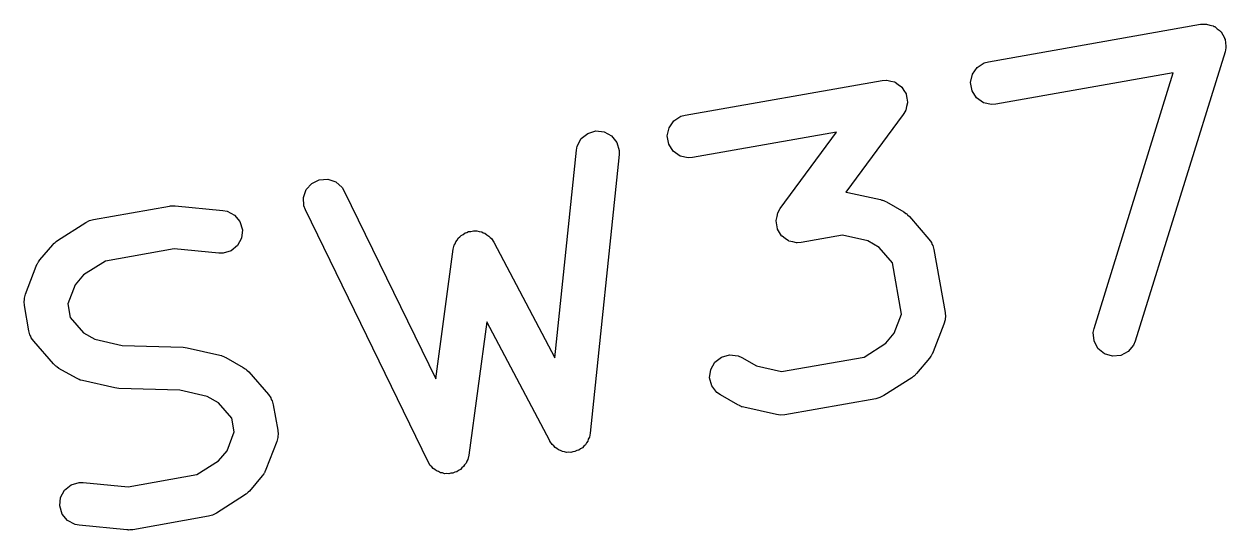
# Model space of a CAD drawing. Extents: x 2.5 to 13.9, y -9.4 to -3.9.
# Drawn here: x 9.6016 to 9.8246, y -5.7907 to -5.6967 of the extents above; entities that cross this region are included whole.
import ezdxf

# ---------------------------------------------------------------- set-up
doc = ezdxf.new("R2010")
doc.units = 0
doc.header["$MEASUREMENT"] = 0
doc.layers.add('BLACK', color=7, linetype='CONTINUOUS')

msp = doc.modelspace()

# ---------------------------------------------------------------- linework, layer by layer
at = {"layer": 'BLACK', "linetype": 'CONTINUOUS'}
for p, q in [((9.78048, -5.70374), (9.81987, -5.69679)), ((9.81987, -5.69679), (9.82065, -5.69673)), ((9.82065, -5.69673), (9.82082, -5.69677)), ((9.82082, -5.69677), (9.82098, -5.69675)), ((9.82098, -5.69675), (9.82157, -5.69694)), ((9.82157, -5.69694), (9.82218, -5.69707)), ((9.82218, -5.69707), (9.82231, -5.69717)), ((9.82231, -5.69717), (9.82247, -5.69721)), ((9.82247, -5.69721), (9.82295, -5.69761)), ((9.82295, -5.69761), (9.82346, -5.69797)), ((9.82346, -5.69797), (9.82354, -5.69811)), ((9.82354, -5.69811), (9.82367, -5.69821)), ((9.82367, -5.69821), (9.82396, -5.69876)), ((9.82396, -5.69876), (9.82429, -5.69928)), ((9.82429, -5.69928), (9.82432, -5.69945)), ((9.82432, -5.69945), (9.8244, -5.69959)), ((9.8244, -5.69959), (9.82446, -5.70021)), ((9.82439, -5.70192), (9.80775, -5.75562)), ((9.82454, -5.70115), (9.82439, -5.70192)), ((9.82446, -5.70021), (9.82456, -5.70082)), ((9.82456, -5.70082), (9.82453, -5.70098)), ((9.82453, -5.70098), (9.82454, -5.70115)), ((9.77841, -5.70479), (9.77972, -5.70395)), ((9.77972, -5.70395), (9.78048, -5.70374)), ((9.77717, -5.70759), (9.77751, -5.70607)), ((9.77751, -5.70607), (9.77841, -5.70479)), ((9.8148, -5.70581), (9.78187, -5.71162)), ((9.8001, -5.75325), (9.8148, -5.70581)), ((9.7242, -5.71366), (9.76078, -5.70721)), ((9.76078, -5.70721), (9.76156, -5.70715)), ((9.76156, -5.70715), (9.76161, -5.70716)), ((9.76161, -5.70716), (9.76166, -5.70715)), ((9.76166, -5.70715), (9.76237, -5.70733)), ((9.76237, -5.70733), (9.76309, -5.70749)), ((9.76309, -5.70749), (9.76313, -5.70752)), ((9.76313, -5.70752), (9.76318, -5.70753)), ((9.76318, -5.70753), (9.76377, -5.70796)), ((9.76377, -5.70796), (9.76437, -5.70838)), ((9.76437, -5.70838), (9.76439, -5.70843)), ((9.76439, -5.70843), (9.76443, -5.70846)), ((9.76443, -5.70846), (9.76481, -5.70908)), ((9.77745, -5.70913), (9.77717, -5.70759)), ((9.76481, -5.70908), (9.76521, -5.7097)), ((9.76521, -5.7097), (9.76521, -5.70975)), ((9.76521, -5.70975), (9.76524, -5.70979)), ((9.76524, -5.70979), (9.76535, -5.71051)), ((9.76535, -5.71051), (9.76548, -5.71124)), ((9.77828, -5.71044), (9.77745, -5.70913)), ((9.77956, -5.71134), (9.77828, -5.71044)), ((9.7651, -5.71285), (9.7647, -5.71352)), ((9.76511, -5.7128), (9.7651, -5.71285)), ((9.76514, -5.71276), (9.76511, -5.7128)), ((9.7653, -5.71205), (9.76514, -5.71276)), ((9.76547, -5.71134), (9.7653, -5.71205)), ((9.76548, -5.71124), (9.76547, -5.71129)), ((9.76547, -5.71129), (9.76547, -5.71134)), ((9.78109, -5.71168), (9.77956, -5.71134)), ((9.78187, -5.71162), (9.78109, -5.71168)), ((9.72124, -5.71599), (9.72213, -5.71471)), ((9.72213, -5.71471), (9.72345, -5.71387)), ((9.72345, -5.71387), (9.7242, -5.71366)), ((9.7647, -5.71352), (9.75406, -5.72795)), ((9.70494, -5.71802), (9.70615, -5.71704)), ((9.70615, -5.71704), (9.70765, -5.71659)), ((9.70765, -5.71659), (9.7092, -5.71676)), ((9.7092, -5.71676), (9.71057, -5.7175)), ((9.71057, -5.7175), (9.71155, -5.71871)), ((9.7209, -5.71751), (9.72124, -5.71599)), ((9.72117, -5.71905), (9.7209, -5.71751)), ((9.75232, -5.71683), (9.72559, -5.72154)), ((9.74187, -5.73101), (9.75232, -5.71683)), ((9.70404, -5.72016), (9.7042, -5.71939)), ((9.7042, -5.71939), (9.70494, -5.71802)), ((9.71155, -5.71871), (9.712, -5.72021)), ((9.72201, -5.72037), (9.72117, -5.71905)), ((9.70002, -5.75874), (9.70404, -5.72016)), ((9.71199, -5.72099), (9.70661, -5.77271)), ((9.712, -5.72021), (9.71199, -5.72099)), ((9.72329, -5.72126), (9.72201, -5.72037)), ((9.72481, -5.7216), (9.72329, -5.72126)), ((9.72559, -5.72154), (9.72481, -5.7216)), ((9.65392, -5.72749), (9.65495, -5.72632)), ((9.65495, -5.72632), (9.65635, -5.72564)), ((9.65635, -5.72564), (9.65791, -5.72554)), ((9.65791, -5.72554), (9.65939, -5.72605)), ((9.65939, -5.72605), (9.66056, -5.72709)), ((9.65341, -5.72896), (9.65392, -5.72749)), ((9.66056, -5.72709), (9.66097, -5.72776)), ((9.66097, -5.72776), (9.67794, -5.76264)), ((9.75406, -5.72795), (9.7544, -5.72799)), ((9.7544, -5.72799), (9.76044, -5.72934)), ((9.61447, -5.73301), (9.62854, -5.73053)), ((9.62854, -5.73053), (9.62875, -5.73051)), ((9.62875, -5.73051), (9.62883, -5.73049)), ((9.62883, -5.73049), (9.62908, -5.73049)), ((9.62908, -5.73049), (9.62932, -5.73047)), ((9.62932, -5.73047), (9.6294, -5.73049)), ((9.6294, -5.73049), (9.62962, -5.73049)), ((9.62962, -5.73049), (9.63847, -5.73134)), ((9.6535, -5.73052), (9.65341, -5.72896)), ((9.65377, -5.73126), (9.6535, -5.73052)), ((9.74147, -5.73168), (9.74187, -5.73101)), ((9.76044, -5.72934), (9.76074, -5.72944)), ((9.76074, -5.72944), (9.76084, -5.72945)), ((9.76084, -5.72945), (9.76101, -5.72953)), ((9.76101, -5.72953), (9.76119, -5.72959)), ((9.76119, -5.72959), (9.76127, -5.72965)), ((9.76127, -5.72965), (9.76156, -5.72977)), ((9.76156, -5.72977), (9.76479, -5.73162)), ((9.61301, -5.73358), (9.61371, -5.73322)), ((9.61371, -5.73322), (9.61447, -5.73301)), ((9.61371, -5.73322), (9.61371, -5.73322)), ((9.61371, -5.73322), (9.61371, -5.73322)), ((9.63847, -5.73134), (9.63924, -5.7315)), ((9.63924, -5.7315), (9.64062, -5.73223)), ((9.64062, -5.73223), (9.64161, -5.73343)), ((9.67652, -5.77802), (9.65377, -5.73126)), ((9.74109, -5.7332), (9.74127, -5.73249)), ((9.7411, -5.73325), (9.74109, -5.7332)), ((9.74109, -5.73329), (9.7411, -5.73325)), ((9.74122, -5.73402), (9.74109, -5.73329)), ((9.74127, -5.73249), (9.74143, -5.73177)), ((9.74143, -5.73177), (9.74146, -5.73173)), ((9.74146, -5.73173), (9.74147, -5.73168)), ((9.76479, -5.73162), (9.76516, -5.73189)), ((9.76516, -5.73189), (9.76525, -5.73193)), ((9.76525, -5.73193), (9.76533, -5.73201)), ((9.76533, -5.73201), (9.76543, -5.73208)), ((9.76543, -5.73208), (9.76549, -5.73216)), ((9.76549, -5.73216), (9.76582, -5.73247)), ((9.76582, -5.73247), (9.76946, -5.73667)), ((9.60779, -5.73692), (9.61301, -5.73358)), ((9.64161, -5.73343), (9.64207, -5.73493)), ((9.64207, -5.73493), (9.64192, -5.73648)), ((9.68306, -5.73579), (9.68342, -5.73552)), ((9.68342, -5.73552), (9.68374, -5.73543)), ((9.68374, -5.73543), (9.68404, -5.73528)), ((9.68404, -5.73528), (9.68449, -5.73523)), ((9.68449, -5.73523), (9.68493, -5.73512)), ((9.68493, -5.73512), (9.68526, -5.73516)), ((9.68526, -5.73516), (9.68559, -5.73513)), ((9.68559, -5.73513), (9.68603, -5.73527)), ((9.68603, -5.73527), (9.68648, -5.73533)), ((9.68648, -5.73533), (9.68676, -5.7355)), ((9.68676, -5.7355), (9.68708, -5.7356)), ((9.68708, -5.7356), (9.68743, -5.73589)), ((9.74133, -5.73474), (9.74122, -5.73402)), ((9.74135, -5.73478), (9.74133, -5.73474)), ((9.74136, -5.73483), (9.74135, -5.73478)), ((9.74175, -5.73545), (9.74136, -5.73483)), ((9.74213, -5.73608), (9.74175, -5.73545)), ((9.60449, -5.74055), (9.60689, -5.73771)), ((9.60689, -5.73771), (9.60712, -5.73749)), ((9.60712, -5.73749), (9.60718, -5.7374)), ((9.60718, -5.7374), (9.60732, -5.73729)), ((9.60732, -5.73729), (9.60746, -5.73716)), ((9.60746, -5.73716), (9.60755, -5.73711)), ((9.60755, -5.73711), (9.60779, -5.73692)), ((9.64192, -5.73648), (9.64118, -5.73786)), ((9.68121, -5.73857), (9.68139, -5.73781)), ((9.68139, -5.73781), (9.68156, -5.73752)), ((9.68156, -5.73752), (9.68166, -5.7372)), ((9.68166, -5.7372), (9.68195, -5.73685)), ((9.68195, -5.73685), (9.68218, -5.73646)), ((9.68218, -5.73646), (9.68244, -5.73626)), ((9.68244, -5.73626), (9.68266, -5.736)), ((9.68266, -5.736), (9.68306, -5.73579)), ((9.68743, -5.73589), (9.68782, -5.73611)), ((9.68782, -5.73611), (9.68803, -5.73638)), ((9.68803, -5.73638), (9.68828, -5.73659)), ((9.68828, -5.73659), (9.68871, -5.73725)), ((9.68871, -5.73725), (9.70002, -5.75874)), ((9.74217, -5.73611), (9.74213, -5.73608)), ((9.7422, -5.73615), (9.74217, -5.73611)), ((9.7428, -5.73657), (9.7422, -5.73615)), ((9.74339, -5.737), (9.7428, -5.73657)), ((9.74344, -5.73701), (9.74339, -5.737)), ((9.74348, -5.73704), (9.74344, -5.73701)), ((9.74419, -5.7372), (9.74348, -5.73704)), ((9.7449, -5.73738), (9.74419, -5.7372)), ((9.74495, -5.73737), (9.7449, -5.73738)), ((9.745, -5.73738), (9.74495, -5.73737)), ((9.74578, -5.73732), (9.745, -5.73738)), ((9.75344, -5.73597), (9.74578, -5.73732)), ((9.75811, -5.73702), (9.75344, -5.73597)), ((9.76022, -5.73823), (9.75811, -5.73702)), ((9.76946, -5.73667), (9.76991, -5.73731)), ((9.76991, -5.73731), (9.77001, -5.73759)), ((9.77001, -5.73759), (9.77017, -5.73784)), ((9.77017, -5.73784), (9.77038, -5.73859)), ((9.62939, -5.7385), (9.61665, -5.74075)), ((9.6377, -5.73931), (9.62939, -5.7385)), ((9.63849, -5.73931), (9.6377, -5.73931)), ((9.63998, -5.73885), (9.63849, -5.73931)), ((9.64118, -5.73786), (9.63998, -5.73885)), ((9.67794, -5.76264), (9.68121, -5.73857)), ((9.76269, -5.74107), (9.76022, -5.73823)), ((9.77038, -5.73859), (9.77245, -5.75032)), ((9.60183, -5.74688), (9.60381, -5.7417)), ((9.60381, -5.7417), (9.60402, -5.74129)), ((9.60402, -5.74129), (9.60405, -5.74119)), ((9.60405, -5.74119), (9.60411, -5.7411)), ((9.60411, -5.7411), (9.60416, -5.741)), ((9.60416, -5.741), (9.60424, -5.74092)), ((9.60424, -5.74092), (9.60449, -5.74055)), ((9.61665, -5.74075), (9.61261, -5.74333)), ((9.76437, -5.75061), (9.76269, -5.74107)), ((9.61261, -5.74333), (9.61104, -5.74519)), ((9.61104, -5.74519), (9.60969, -5.74871)), ((9.60156, -5.74823), (9.60163, -5.74794)), ((9.60162, -5.74901), (9.60156, -5.74823)), ((9.60162, -5.74764), (9.60183, -5.74688)), ((9.60163, -5.74794), (9.60162, -5.74764)), ((9.60969, -5.74871), (9.61014, -5.75122)), ((9.60245, -5.7537), (9.60162, -5.74901)), ((9.61014, -5.75122), (9.61261, -5.75406)), ((9.76303, -5.75413), (9.76437, -5.75061)), ((9.77251, -5.7511), (9.77244, -5.75139)), ((9.77245, -5.75032), (9.77251, -5.7511)), ((9.68745, -5.75204), (9.68408, -5.77681)), ((9.69909, -5.77416), (9.68745, -5.75204)), ((9.77224, -5.75244), (9.77025, -5.75763)), ((9.77245, -5.75169), (9.77224, -5.75244)), ((9.77244, -5.75139), (9.77245, -5.75169)), ((9.79995, -5.75402), (9.8001, -5.75325)), ((9.60266, -5.75445), (9.60245, -5.7537)), ((9.60282, -5.7547), (9.60266, -5.75445)), ((9.60291, -5.75499), (9.60282, -5.7547)), ((9.60337, -5.75563), (9.60291, -5.75499)), ((9.60701, -5.75982), (9.60337, -5.75563)), ((9.61261, -5.75406), (9.61472, -5.75527)), ((9.61472, -5.75527), (9.6198, -5.75641)), ((9.76145, -5.75599), (9.76303, -5.75413)), ((9.80009, -5.75558), (9.79995, -5.75402)), ((9.80082, -5.75696), (9.80009, -5.75558)), ((9.80775, -5.75562), (9.80744, -5.75634)), ((9.6198, -5.75641), (9.63109, -5.75676)), ((9.63109, -5.75676), (9.63147, -5.75681)), ((9.63147, -5.75681), (9.63184, -5.75685)), ((9.63184, -5.75685), (9.63788, -5.75821)), ((9.75742, -5.75857), (9.76145, -5.75599)), ((9.77025, -5.75763), (9.77005, -5.75804)), ((9.80202, -5.75795), (9.80082, -5.75696)), ((9.80644, -5.75754), (9.80506, -5.75827)), ((9.80744, -5.75634), (9.80644, -5.75754)), ((9.60734, -5.76013), (9.60701, -5.75982)), ((9.6074, -5.76021), (9.60734, -5.76013)), ((9.63788, -5.75821), (9.63818, -5.75831)), ((9.63818, -5.75831), (9.63828, -5.75832)), ((9.63828, -5.75832), (9.63845, -5.75839)), ((9.63845, -5.75839), (9.63863, -5.75845)), ((9.63863, -5.75845), (9.63871, -5.75851)), ((9.63871, -5.75851), (9.639, -5.75864)), ((9.639, -5.75864), (9.64222, -5.76049)), ((9.72896, -5.76088), (9.72974, -5.75952)), ((9.72974, -5.75952), (9.73097, -5.75857)), ((9.73097, -5.75857), (9.73248, -5.75816)), ((9.73248, -5.75816), (9.73403, -5.75836)), ((9.73403, -5.75836), (9.73474, -5.75868)), ((9.73474, -5.75868), (9.73745, -5.76023)), ((9.74212, -5.76127), (9.75742, -5.75857)), ((9.76957, -5.75878), (9.76717, -5.76162)), ((9.76983, -5.7584), (9.76957, -5.75878)), ((9.7699, -5.75833), (9.76983, -5.7584)), ((9.76995, -5.75823), (9.7699, -5.75833)), ((9.77002, -5.75813), (9.76995, -5.75823)), ((9.77005, -5.75804), (9.77002, -5.75813)), ((9.80351, -5.75842), (9.80202, -5.75795)), ((9.80506, -5.75827), (9.80351, -5.75842)), ((9.6075, -5.76028), (9.6074, -5.76021)), ((9.60758, -5.76036), (9.6075, -5.76028)), ((9.60767, -5.7604), (9.60758, -5.76036)), ((9.60804, -5.76067), (9.60767, -5.7604)), ((9.61127, -5.76252), (9.60804, -5.76067)), ((9.64222, -5.76049), (9.64259, -5.76075)), ((9.64259, -5.76075), (9.64269, -5.7608)), ((9.64269, -5.7608), (9.64277, -5.76088)), ((9.64277, -5.76088), (9.64286, -5.76094)), ((9.64286, -5.76094), (9.64292, -5.76102)), ((9.64292, -5.76102), (9.64325, -5.76134)), ((9.64325, -5.76134), (9.6469, -5.76553)), ((9.72876, -5.76243), (9.72896, -5.76088)), ((9.73745, -5.76023), (9.74212, -5.76127)), ((9.76652, -5.76221), (9.76628, -5.76241)), ((9.76661, -5.76217), (9.76652, -5.76221)), ((9.76675, -5.76204), (9.76661, -5.76217)), ((9.76689, -5.76192), (9.76675, -5.76204)), ((9.76695, -5.76184), (9.76689, -5.76192)), ((9.76717, -5.76162), (9.76695, -5.76184)), ((9.61156, -5.76264), (9.61127, -5.76252)), ((9.61164, -5.7627), (9.61156, -5.76264)), ((9.61181, -5.76276), (9.61164, -5.7627)), ((9.61198, -5.76284), (9.61181, -5.76276)), ((9.61208, -5.76285), (9.61198, -5.76284)), ((9.61238, -5.76295), (9.61208, -5.76285)), ((9.61842, -5.7643), (9.61238, -5.76295)), ((9.6188, -5.76435), (9.61842, -5.7643)), ((9.61917, -5.7644), (9.6188, -5.76435)), ((9.63046, -5.76474), (9.61917, -5.7644)), ((9.72917, -5.76393), (9.72876, -5.76243)), ((9.73013, -5.76517), (9.72917, -5.76393)), ((9.76628, -5.76241), (9.76106, -5.76574)), ((9.63554, -5.76588), (9.63046, -5.76474)), ((9.63766, -5.76709), (9.63554, -5.76588)), ((9.6469, -5.76553), (9.64735, -5.76617)), ((9.64735, -5.76617), (9.64744, -5.76645)), ((9.64744, -5.76645), (9.6476, -5.7667)), ((9.6476, -5.7667), (9.64781, -5.76746)), ((9.73077, -5.76562), (9.73013, -5.76517)), ((9.73399, -5.76747), (9.73077, -5.76562)), ((9.7596, -5.76631), (9.74272, -5.76929)), ((9.76035, -5.7661), (9.7596, -5.76631)), ((9.76036, -5.7661), (9.76035, -5.7661)), ((9.76106, -5.76574), (9.76036, -5.7661)), ((9.76036, -5.7661), (9.76036, -5.7661)), ((9.64013, -5.76994), (9.63766, -5.76709)), ((9.64781, -5.76746), (9.64864, -5.77215)), ((9.73428, -5.7676), (9.73399, -5.76747)), ((9.73436, -5.76766), (9.73428, -5.7676)), ((9.73454, -5.76772), (9.73436, -5.76766)), ((9.73471, -5.76779), (9.73454, -5.76772)), ((9.73481, -5.7678), (9.73471, -5.76779)), ((9.73511, -5.7679), (9.73481, -5.7678)), ((9.74115, -5.76926), (9.73511, -5.7679)), ((9.64057, -5.77245), (9.64013, -5.76994)), ((9.74193, -5.76935), (9.74115, -5.76926)), ((9.74194, -5.76935), (9.74193, -5.76935)), ((9.74193, -5.76935), (9.74193, -5.76935)), ((9.74272, -5.76929), (9.74194, -5.76935)), ((9.63922, -5.77596), (9.64057, -5.77245)), ((9.64864, -5.77352), (9.64844, -5.77427)), ((9.64864, -5.77215), (9.6487, -5.77293)), ((9.6487, -5.77293), (9.64864, -5.77322)), ((9.64864, -5.77322), (9.64864, -5.77352)), ((9.70645, -5.77348), (9.70626, -5.77383)), ((9.70661, -5.77272), (9.70645, -5.77348)), ((9.70661, -5.77271), (9.70661, -5.77272)), ((9.70661, -5.77272), (9.70661, -5.77272)), ((9.70661, -5.77272), (9.70661, -5.77272)), ((9.64844, -5.77427), (9.64645, -5.77946)), ((9.69909, -5.77417), (9.69909, -5.77416)), ((9.69909, -5.77416), (9.69909, -5.77416)), ((9.69909, -5.77416), (9.69909, -5.77416)), ((9.69952, -5.77482), (9.69909, -5.77417)), ((9.69983, -5.77507), (9.69952, -5.77482)), ((9.70008, -5.77538), (9.69983, -5.77507)), ((9.70042, -5.77556), (9.70008, -5.77538)), ((9.70072, -5.77581), (9.70042, -5.77556)), ((9.7048, -5.77559), (9.7045, -5.77584)), ((9.70515, -5.77541), (9.7048, -5.77559)), ((9.7054, -5.7751), (9.70515, -5.77541)), ((9.70571, -5.77485), (9.7054, -5.7751)), ((9.70589, -5.77451), (9.70571, -5.77485)), ((9.70615, -5.77421), (9.70589, -5.77451)), ((9.70626, -5.77383), (9.70615, -5.77421)), ((9.63362, -5.78041), (9.63765, -5.77783)), ((9.63765, -5.77783), (9.63922, -5.77596)), ((9.6837, -5.77791), (9.68357, -5.77829)), ((9.6839, -5.77757), (9.6837, -5.77791)), ((9.68408, -5.77681), (9.6839, -5.77757)), ((9.68408, -5.77681), (9.68408, -5.77681)), ((9.68408, -5.77681), (9.68408, -5.77681)), ((9.68408, -5.77681), (9.68408, -5.77681)), ((9.7011, -5.77593), (9.70072, -5.77581)), ((9.70145, -5.77612), (9.7011, -5.77593)), ((9.70184, -5.77616), (9.70145, -5.77612)), ((9.70221, -5.77628), (9.70184, -5.77616)), ((9.70261, -5.77624), (9.70221, -5.77628)), ((9.703, -5.77628), (9.70261, -5.77624)), ((9.70338, -5.77617), (9.703, -5.77628)), ((9.70377, -5.77613), (9.70338, -5.77617)), ((9.70412, -5.77595), (9.70377, -5.77613)), ((9.7045, -5.77584), (9.70412, -5.77595)), ((9.6461, -5.78016), (9.64603, -5.78023)), ((9.64615, -5.78006), (9.6461, -5.78016)), ((9.64622, -5.77996), (9.64615, -5.78006)), ((9.64625, -5.77987), (9.64622, -5.77996)), ((9.64645, -5.77946), (9.64625, -5.77987)), ((9.67653, -5.77802), (9.67652, -5.77802)), ((9.67652, -5.77802), (9.67652, -5.77802)), ((9.67693, -5.77869), (9.67653, -5.77802)), ((9.67653, -5.77802), (9.67653, -5.77802)), ((9.67723, -5.77895), (9.67693, -5.77869)), ((9.67747, -5.77926), (9.67723, -5.77895)), ((9.67781, -5.77946), (9.67747, -5.77926)), ((9.6781, -5.77972), (9.67781, -5.77946)), ((9.67848, -5.77985), (9.6781, -5.77972)), ((9.67882, -5.78005), (9.67848, -5.77985)), ((9.67921, -5.7801), (9.67882, -5.78005)), ((9.67958, -5.78023), (9.67921, -5.7801)), ((9.67997, -5.78021), (9.67958, -5.78023)), ((9.68036, -5.78026), (9.67997, -5.78021)), ((9.68074, -5.78016), (9.68036, -5.78026)), ((9.68114, -5.78014), (9.68074, -5.78016)), ((9.68149, -5.77996), (9.68114, -5.78014)), ((9.68187, -5.77986), (9.68149, -5.77996)), ((9.68219, -5.77962), (9.68187, -5.77986)), ((9.68254, -5.77945), (9.68219, -5.77962)), ((9.6828, -5.77916), (9.68254, -5.77945)), ((9.68312, -5.77892), (9.6828, -5.77916)), ((9.68331, -5.77858), (9.68312, -5.77892)), ((9.68357, -5.77829), (9.68331, -5.77858)), ((9.60908, -5.7833), (9.61029, -5.78231)), ((9.61029, -5.78231), (9.61178, -5.78185)), ((9.61178, -5.78185), (9.61256, -5.78185)), ((9.61256, -5.78185), (9.62087, -5.78265)), ((9.62087, -5.78265), (9.63362, -5.78041)), ((9.64577, -5.78061), (9.64337, -5.78345)), ((9.64603, -5.78023), (9.64577, -5.78061)), ((9.60835, -5.78468), (9.60908, -5.7833)), ((9.64247, -5.78424), (9.63726, -5.78757)), ((9.64272, -5.78404), (9.64247, -5.78424)), ((9.64281, -5.784), (9.64272, -5.78404)), ((9.64294, -5.78387), (9.64281, -5.784)), ((9.64309, -5.78375), (9.64294, -5.78387)), ((9.64314, -5.78367), (9.64309, -5.78375)), ((9.64337, -5.78345), (9.64314, -5.78367)), ((9.6082, -5.78623), (9.60835, -5.78468)), ((9.60865, -5.78772), (9.6082, -5.78623)), ((9.60965, -5.78893), (9.60865, -5.78772)), ((9.61102, -5.78966), (9.60965, -5.78893)), ((9.6358, -5.78814), (9.62173, -5.79063)), ((9.63655, -5.78793), (9.6358, -5.78814)), ((9.63656, -5.78793), (9.63655, -5.78793)), ((9.63655, -5.78793), (9.63655, -5.78793)), ((9.63726, -5.78757), (9.63656, -5.78793)), ((9.61179, -5.78981), (9.61102, -5.78966)), ((9.62065, -5.79067), (9.61179, -5.78981)), ((9.62086, -5.79067), (9.62065, -5.79067)), ((9.62094, -5.79069), (9.62086, -5.79067)), ((9.62119, -5.79067), (9.62094, -5.79069)), ((9.62143, -5.79067), (9.62119, -5.79067)), ((9.62151, -5.79064), (9.62143, -5.79067)), ((9.62173, -5.79063), (9.62151, -5.79064))]:
    msp.add_line(p, q, dxfattribs=at)

doc.saveas('drawing.dxf')
